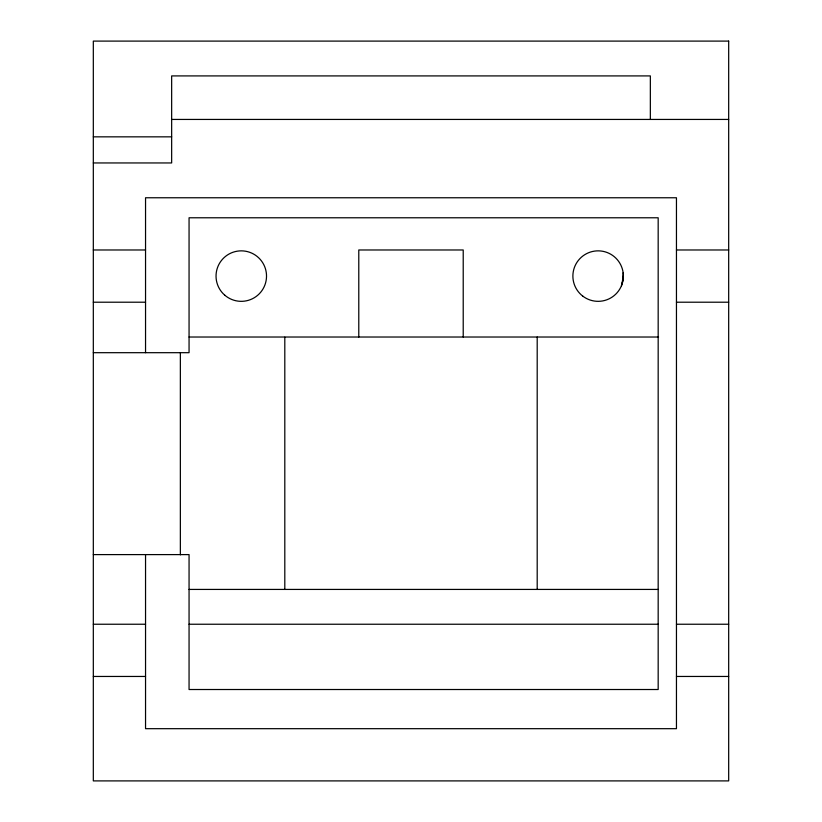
<?xml version="1.0" encoding="UTF-8"?>
<svg xmlns="http://www.w3.org/2000/svg" width="822" height="822" viewBox="0 0 822 822"><rect width="100%" height="100%" fill="white"/><g stroke="black" fill="none" stroke-linecap="round" stroke-linejoin="round"><path stroke-width="1.23" d="M623.148 272.801L623.148 279.398L621.442 285.758M622.131 283.2L623.148 276.1M171.654 119.437L728.682 119.437M93.318 136.842L171.654 136.842M93.318 162.951L171.654 162.951L171.654 75.912L650.346 75.912L650.346 119.437M93.318 249.98L145.545 249.98M676.455 249.98L728.682 249.98M93.318 302.208L145.545 302.208M676.455 302.208L728.682 302.208M189.06 337.02L658.576 337.02M93.318 352.689L189.06 352.689L189.06 217.779L658.175 217.779L658.175 689.514L189.06 689.514L189.06 554.603L93.318 554.603M189.06 589.425L658.175 589.425M93.318 624.237L145.545 624.237M189.06 624.237L658.175 624.237M676.455 624.237L728.682 624.237M93.318 676.455L145.545 676.455M676.455 676.455L728.682 676.455M537.198 337.02L537.198 589.271M463.218 337.02L463.218 249.98L358.782 249.98L358.782 337.02M284.802 337.174L284.802 589.425M180.357 352.546L180.357 554.85M145.545 352.689L145.545 197.763L676.455 197.763L676.455 728.682L145.545 728.682L145.545 554.603M728.682 41.1L93.318 41.1L93.318 780.9L728.682 780.9L728.682 41.1M582.757 296.115A25.235 25.235 0 0 0 623.148 279.398A25.235 25.235 0 0 0 588.47 252.775A25.235 25.235 0 0 0 582.757 296.115M224.694 295.119A25.235 25.235 0 0 0 266.051 280.949A25.235 25.235 0 0 0 233.099 252.22A25.235 25.235 0 0 0 224.694 295.119"/></g></svg>
